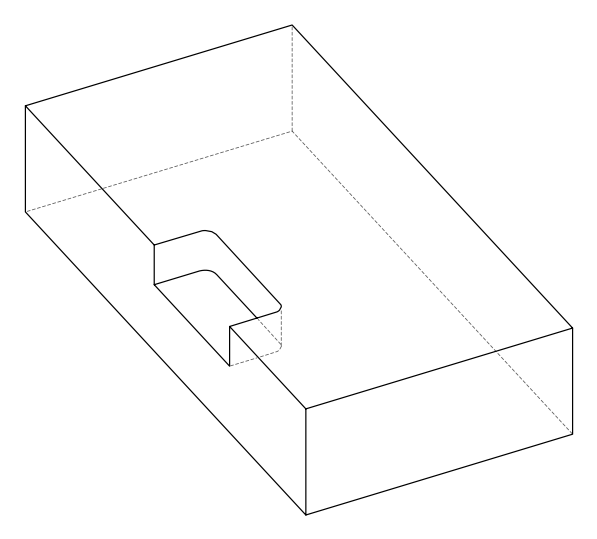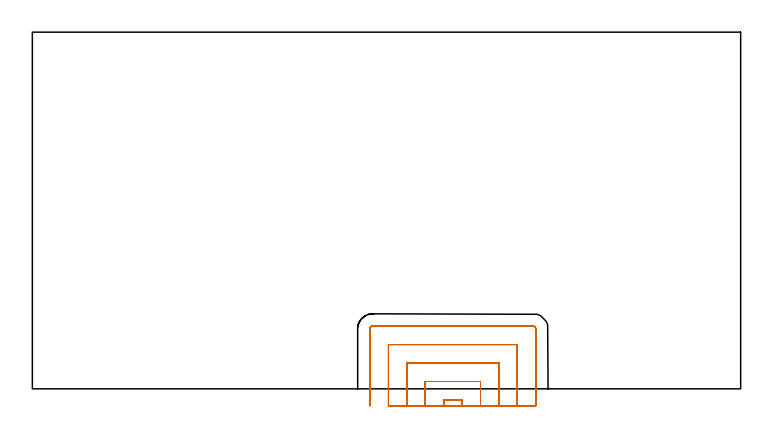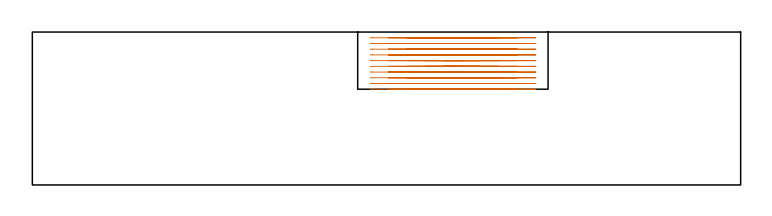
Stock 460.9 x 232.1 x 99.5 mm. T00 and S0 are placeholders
(PLAN: 1 operations, 0 tool changes, 21.8 min)
(1 MILL_SLOT | SLOT_PARTIAL_RECTANGULAR | NXT0201_012 | Follow Part, ap 4, ae 75% | 21.76 min | 223438 mm3)
(TOOL NXT0201_012 | ENDMILL 16mm [2P460-1600-NA 1630] | D16 FL38 Z6)
(OP 1 MILL_SLOT)
G17 G21 G94 G90
T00 M6
G54
G17 G0 G90 X279.6 Y-11. S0 M3
G43 Z109.5 H1
Z95.78
G94 G1 Y-8. F250.
Y-7.2 F500.
X267.7
Y-8.
Y-11. F250.
X291.6
Y-8.
Y4.8 F500.
X255.7
Y-8.
Y-11. F250.
X303.6
Y-8.
Y16.8 F500.
X243.7
Y-8.
Y-11. F250.
X315.6
Y-8.
Y28.8 F500.
X231.7
Y-8.
Y-11. F250.
X327.6
Y-8.
Y39.1 F500.
G3 X325.9 Y40.8 R1.7
G1 X221.4
G3 X219.7 Y39.1 R1.7
G1 Y-8.
Y-11. F250.
G0 X279.6 Z92.06
G1 Y-8.
Y-7.2 F500.
X267.7
Y-8.
Y-11. F250.
X291.6
Y-8.
Y4.8 F500.
X255.7
Y-8.
Y-11. F250.
X303.6
Y-8.
Y16.8 F500.
X243.7
Y-8.
Y-11. F250.
X315.6
Y-8.
Y28.8 F500.
X231.7
Y-8.
Y-11. F250.
X327.6
Y-8.
Y39.1 F500.
G3 X325.9 Y40.8 R1.7
G1 X221.4
G3 X219.7 Y39.1 R1.7
G1 Y-8.
Y-11. F250.
G0 X279.6 Z88.34
G1 Y-8.
Y-7.2 F500.
X267.7
Y-8.
Y-11. F250.
X291.6
Y-8.
Y4.8 F500.
X255.7
Y-8.
Y-11. F250.
X303.6
Y-8.
Y16.8 F500.
X243.7
Y-8.
Y-11. F250.
X315.6
Y-8.
Y28.8 F500.
X231.7
Y-8.
Y-11. F250.
X327.6
Y-8.
Y39.1 F500.
G3 X325.9 Y40.8 R1.7
G1 X221.4
G3 X219.7 Y39.1 R1.7
G1 Y-8.
Y-11. F250.
G0 X279.6 Z84.62
G1 Y-8.
Y-7.2 F500.
X267.7
Y-8.
Y-11. F250.
X291.6
Y-8.
Y4.8 F500.
X255.7
Y-8.
Y-11. F250.
X303.6
Y-8.
Y16.8 F500.
X243.7
Y-8.
Y-11. F250.
X315.6
Y-8.
Y28.8 F500.
X231.7
Y-8.
Y-11. F250.
X327.6
Y-8.
Y39.1 F500.
G3 X325.9 Y40.8 R1.7
G1 X221.4
G3 X219.7 Y39.1 R1.7
G1 Y-8.
Y-11. F250.
G0 X279.6 Z80.9
G1 Y-8.
Y-7.2 F500.
X267.7
Y-8.
Y-11. F250.
X291.6
Y-8.
Y4.8 F500.
X255.7
Y-8.
Y-11. F250.
X303.6
Y-8.
Y16.8 F500.
X243.7
Y-8.
Y-11. F250.
X315.6
Y-8.
Y28.8 F500.
X231.7
Y-8.
Y-11. F250.
X327.6
Y-8.
Y39.1 F500.
G3 X325.9 Y40.8 R1.7
G1 X221.4
G3 X219.7 Y39.1 R1.7
G1 Y-8.
Y-11. F250.
G0 X279.6 Z77.18
G1 Y-8.
Y-7.2 F500.
X267.7
Y-8.
Y-11. F250.
X291.6
Y-8.
Y4.8 F500.
X255.7
Y-8.
Y-11. F250.
X303.6
Y-8.
Y16.8 F500.
X243.7
Y-8.
Y-11. F250.
X315.6
Y-8.
Y28.8 F500.
X231.7
Y-8.
Y-11. F250.
X327.6
Y-8.
Y39.1 F500.
G3 X325.9 Y40.8 R1.7
G1 X221.4
G3 X219.7 Y39.1 R1.7
G1 Y-8.
Y-11. F250.
G0 X279.6 Z73.46
G1 Y-8.
Y-7.2 F500.
X267.7
Y-8.
Y-11. F250.
X291.6
Y-8.
Y4.8 F500.
X255.7
Y-8.
Y-11. F250.
X303.6
Y-8.
Y16.8 F500.
X243.7
Y-8.
Y-11. F250.
X315.6
Y-8.
Y28.8 F500.
X231.7
Y-8.
Y-11. F250.
X327.6
Y-8.
Y39.1 F500.
G3 X325.9 Y40.8 R1.7
G1 X221.4
G3 X219.7 Y39.1 R1.7
G1 Y-8.
Y-11. F250.
G0 X279.6 Z69.74
G1 Y-8.
Y-7.2 F500.
X267.7
Y-8.
Y-11. F250.
X291.6
Y-8.
Y4.8 F500.
X255.7
Y-8.
Y-11. F250.
X303.6
Y-8.
Y16.8 F500.
X243.7
Y-8.
Y-11. F250.
X315.6
Y-8.
Y28.8 F500.
X231.7
Y-8.
Y-11. F250.
X327.6
Y-8.
Y39.1 F500.
G3 X325.9 Y40.8 R1.7
G1 X221.4
G3 X219.7 Y39.1 R1.7
G1 Y-8.
Y-11. F250.
G0 X279.6 Z66.02
G1 Y-8.
Y-7.2 F500.
X267.7
Y-8.
Y-11. F250.
X291.6
Y-8.
Y4.8 F500.
X255.7
Y-8.
Y-11. F250.
X303.6
Y-8.
Y16.8 F500.
X243.7
Y-8.
Y-11. F250.
X315.6
Y-8.
Y28.8 F500.
X231.7
Y-8.
Y-11. F250.
X327.6
Y-8.
Y39.1 F500.
G3 X325.9 Y40.8 R1.7
G1 X221.4
G3 X219.7 Y39.1 R1.7
G1 Y-8.
Y-11. F250.
G0 X279.6 Z62.3
G1 Y-8.
Y-7.2 F500.
X267.7
Y-8.
Y-11. F250.
X291.6
Y-8.
Y4.8 F500.
X255.7
Y-8.
Y-11. F250.
X303.6
Y-8.
Y16.8 F500.
X243.7
Y-8.
Y-11. F250.
X315.6
Y-8.
Y28.8 F500.
X231.7
Y-8.
Y-11. F250.
X327.6
Y-8.
Y39.1 F500.
G3 X325.9 Y40.8 R1.7
G1 X221.4
G3 X219.7 Y39.1 R1.7
G1 Y-8.
Y-11. F250.
G0 Z109.5
M5
M2
